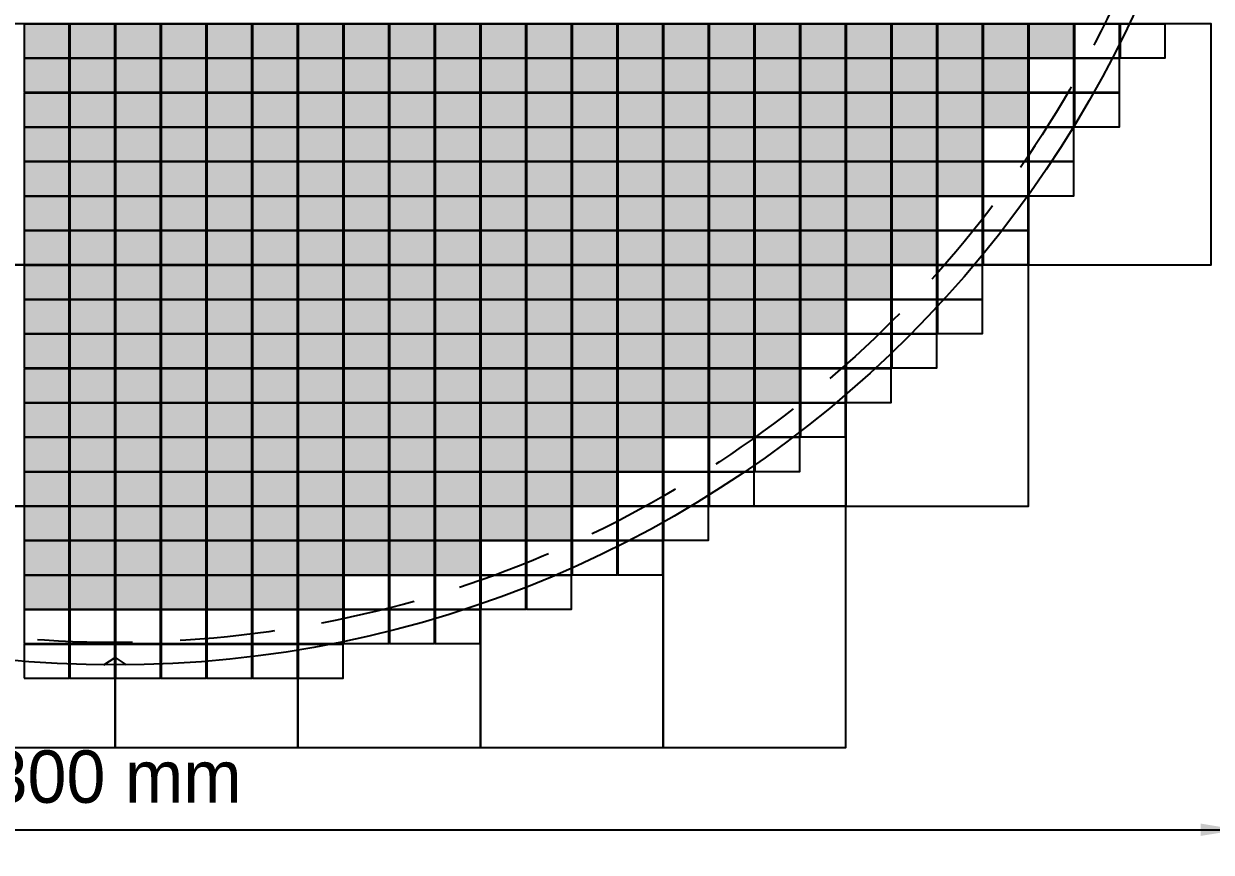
# Model space of a CAD drawing. Header units: millimetres. Extents: x -171 to 312, y -175 to 161.
# Drawn here: x -12.2 to 146.4, y -175 to -64.4 of the extents above; entities that cross this region are included whole.
import ezdxf
from ezdxf.enums import TextEntityAlignment as Align

# ---------------------------------------------------------------- set-up
doc = ezdxf.new("R2010")
doc.units = ezdxf.units.MM
doc.linetypes.add('DASHED', pattern=[19.05, 12.7, -6.35])
for name, color, linetype, true_color in [('DIM', 7, 'Continuous', 0xf0a030), ('WAFER', 7, 'Continuous', 0xd9dee6), ('WAFER-DIE', 7, 'Continuous', 0x7ef0c8), ('WAFER-DIE-EDGE', 7, 'Continuous', 0x5d6b7a), ('WAFER-DIE-FILL', 7, 'Continuous', 0x18b58c), ('WAFER-DIE-FILL-B', 7, 'Continuous', 0x1f8fd0), ('WAFER-EXCLUSION', 7, 'DASHED', 0xf0a030), ('WAFER-FIELD', 7, 'Continuous', 0xffd166)]:
    doc.layers.add(name, color=color, linetype=linetype, true_color=true_color)
doc.dimstyles.get("Standard").update_dxf_attribs({"dimtxt": 2.5, "dimasz": 2.5, "dimexe": 1.25, "dimexo": 0.625, "dimtad": 1, "dimdsep": 46, "dimtxsty": 'Standard', "dimcen": 0.09, "dimadec": 0, "dimazin": 0, "dimtfac": 1, "dimtofl": 0, "dimtmove": 0, "dimatfit": 3, "dimfxl": 1, "dimtolj": 1, "dimtzin": 0, "dimarcsym": 0})

# ---------------------------------------------------------------- blocks, each defined once
blk = doc.blocks.new('*D1')
at = {"color": 0}
for p, q in [((-150, -3), (-150, -175)), ((150, -3), (150, -175)), ((-150, -172), (150, -172))]:
    blk.add_line(p, q, dxfattribs=at)
for points in [[(-150, -172), (-145, -172.83), (-145, -171.17)], [(150, -172), (145, -171.17), (145, -172.83)]]:
    blk.add_solid(points, dxfattribs=at)
blk.add_text('300 mm', height=7, dxfattribs=at).set_placement((0, -170.5), align=Align.BOTTOM_CENTER)

msp = doc.modelspace()

# ---------------------------------------------------------------- linework, layer by layer
at = {"layer": 'WAFER', "flags": 128}
msp.add_lwpolyline([(-1.5, -150), (0, -149), (1.5, -150)], dxfattribs=at)
at = {"layer": 'WAFER'}
msp.add_circle((0, 0), 150, dxfattribs=at)
at = {"layer": 'WAFER-DIE', "flags": 128}
for points in [[(-12.15, -68.95), (-6.15, -68.95), (-6.15, -64.45), (-12.15, -64.45)], [(-6.05, -68.95), (-0.05, -68.95), (-0.05, -64.45), (-6.05, -64.45)], [(0.05, -68.95), (6.05, -68.95), (6.05, -64.45), (0.05, -64.45)], [(6.15, -68.95), (12.15, -68.95), (12.15, -64.45), (6.15, -64.45)], [(12.25, -68.95), (18.25, -68.95), (18.25, -64.45), (12.25, -64.45)], [(18.35, -68.95), (24.35, -68.95), (24.35, -64.45), (18.35, -64.45)], [(24.45, -68.95), (30.45, -68.95), (30.45, -64.45), (24.45, -64.45)], [(30.55, -68.95), (36.55, -68.95), (36.55, -64.45), (30.55, -64.45)], [(36.65, -68.95), (42.65, -68.95), (42.65, -64.45), (36.65, -64.45)], [(42.75, -68.95), (48.75, -68.95), (48.75, -64.45), (42.75, -64.45)], [(48.85, -68.95), (54.85, -68.95), (54.85, -64.45), (48.85, -64.45)], [(54.95, -68.95), (60.95, -68.95), (60.95, -64.45), (54.95, -64.45)], [(61.05, -68.95), (67.05, -68.95), (67.05, -64.45), (61.05, -64.45)], [(67.15, -68.95), (73.15, -68.95), (73.15, -64.45), (67.15, -64.45)], [(73.25, -68.95), (79.25, -68.95), (79.25, -64.45), (73.25, -64.45)], [(79.35, -68.95), (85.35, -68.95), (85.35, -64.45), (79.35, -64.45)], [(85.45, -68.95), (91.45, -68.95), (91.45, -64.45), (85.45, -64.45)], [(91.55, -68.95), (97.55, -68.95), (97.55, -64.45), (91.55, -64.45)], [(97.65, -68.95), (103.65, -68.95), (103.65, -64.45), (97.65, -64.45)], [(103.75, -68.95), (109.75, -68.95), (109.75, -64.45), (103.75, -64.45)], [(109.85, -68.95), (115.85, -68.95), (115.85, -64.45), (109.85, -64.45)], [(115.95, -68.95), (121.95, -68.95), (121.95, -64.45), (115.95, -64.45)], [(122.05, -68.95), (128.05, -68.95), (128.05, -64.45), (122.05, -64.45)], [(-12.15, -73.55), (-6.15, -73.55), (-6.15, -69.05), (-12.15, -69.05)], [(-6.05, -73.55), (-0.05, -73.55), (-0.05, -69.05), (-6.05, -69.05)], [(0.05, -73.55), (6.05, -73.55), (6.05, -69.05), (0.05, -69.05)], [(6.15, -73.55), (12.15, -73.55), (12.15, -69.05), (6.15, -69.05)], [(12.25, -73.55), (18.25, -73.55), (18.25, -69.05), (12.25, -69.05)], [(18.35, -73.55), (24.35, -73.55), (24.35, -69.05), (18.35, -69.05)], [(24.45, -73.55), (30.45, -73.55), (30.45, -69.05), (24.45, -69.05)], [(30.55, -73.55), (36.55, -73.55), (36.55, -69.05), (30.55, -69.05)], [(36.65, -73.55), (42.65, -73.55), (42.65, -69.05), (36.65, -69.05)], [(42.75, -73.55), (48.75, -73.55), (48.75, -69.05), (42.75, -69.05)], [(48.85, -73.55), (54.85, -73.55), (54.85, -69.05), (48.85, -69.05)], [(54.95, -73.55), (60.95, -73.55), (60.95, -69.05), (54.95, -69.05)], [(61.05, -73.55), (67.05, -73.55), (67.05, -69.05), (61.05, -69.05)], [(67.15, -73.55), (73.15, -73.55), (73.15, -69.05), (67.15, -69.05)], [(73.25, -73.55), (79.25, -73.55), (79.25, -69.05), (73.25, -69.05)], [(79.35, -73.55), (85.35, -73.55), (85.35, -69.05), (79.35, -69.05)], [(85.45, -73.55), (91.45, -73.55), (91.45, -69.05), (85.45, -69.05)], [(91.55, -73.55), (97.55, -73.55), (97.55, -69.05), (91.55, -69.05)], [(97.65, -73.55), (103.65, -73.55), (103.65, -69.05), (97.65, -69.05)], [(103.75, -73.55), (109.75, -73.55), (109.75, -69.05), (103.75, -69.05)], [(109.85, -73.55), (115.85, -73.55), (115.85, -69.05), (109.85, -69.05)], [(115.95, -73.55), (121.95, -73.55), (121.95, -69.05), (115.95, -69.05)], [(-12.15, -78.15), (-6.15, -78.15), (-6.15, -73.65), (-12.15, -73.65)], [(-6.05, -78.15), (-0.05, -78.15), (-0.05, -73.65), (-6.05, -73.65)], [(0.05, -78.15), (6.05, -78.15), (6.05, -73.65), (0.05, -73.65)], [(6.15, -78.15), (12.15, -78.15), (12.15, -73.65), (6.15, -73.65)], [(12.25, -78.15), (18.25, -78.15), (18.25, -73.65), (12.25, -73.65)], [(18.35, -78.15), (24.35, -78.15), (24.35, -73.65), (18.35, -73.65)], [(24.45, -78.15), (30.45, -78.15), (30.45, -73.65), (24.45, -73.65)], [(30.55, -78.15), (36.55, -78.15), (36.55, -73.65), (30.55, -73.65)], [(36.65, -78.15), (42.65, -78.15), (42.65, -73.65), (36.65, -73.65)], [(42.75, -78.15), (48.75, -78.15), (48.75, -73.65), (42.75, -73.65)], [(48.85, -78.15), (54.85, -78.15), (54.85, -73.65), (48.85, -73.65)], [(54.95, -78.15), (60.95, -78.15), (60.95, -73.65), (54.95, -73.65)], [(61.05, -78.15), (67.05, -78.15), (67.05, -73.65), (61.05, -73.65)], [(67.15, -78.15), (73.15, -78.15), (73.15, -73.65), (67.15, -73.65)], [(73.25, -78.15), (79.25, -78.15), (79.25, -73.65), (73.25, -73.65)], [(79.35, -78.15), (85.35, -78.15), (85.35, -73.65), (79.35, -73.65)], [(85.45, -78.15), (91.45, -78.15), (91.45, -73.65), (85.45, -73.65)], [(91.55, -78.15), (97.55, -78.15), (97.55, -73.65), (91.55, -73.65)], [(97.65, -78.15), (103.65, -78.15), (103.65, -73.65), (97.65, -73.65)], [(103.75, -78.15), (109.75, -78.15), (109.75, -73.65), (103.75, -73.65)], [(109.85, -78.15), (115.85, -78.15), (115.85, -73.65), (109.85, -73.65)], [(115.95, -78.15), (121.95, -78.15), (121.95, -73.65), (115.95, -73.65)], [(-12.15, -82.75), (-6.15, -82.75), (-6.15, -78.25), (-12.15, -78.25)], [(-6.05, -82.75), (-0.05, -82.75), (-0.05, -78.25), (-6.05, -78.25)], [(0.05, -82.75), (6.05, -82.75), (6.05, -78.25), (0.05, -78.25)], [(6.15, -82.75), (12.15, -82.75), (12.15, -78.25), (6.15, -78.25)], [(12.25, -82.75), (18.25, -82.75), (18.25, -78.25), (12.25, -78.25)], [(18.35, -82.75), (24.35, -82.75), (24.35, -78.25), (18.35, -78.25)], [(24.45, -82.75), (30.45, -82.75), (30.45, -78.25), (24.45, -78.25)], [(30.55, -82.75), (36.55, -82.75), (36.55, -78.25), (30.55, -78.25)], [(36.65, -82.75), (42.65, -82.75), (42.65, -78.25), (36.65, -78.25)], [(42.75, -82.75), (48.75, -82.75), (48.75, -78.25), (42.75, -78.25)], [(48.85, -82.75), (54.85, -82.75), (54.85, -78.25), (48.85, -78.25)], [(54.95, -82.75), (60.95, -82.75), (60.95, -78.25), (54.95, -78.25)], [(61.05, -82.75), (67.05, -82.75), (67.05, -78.25), (61.05, -78.25)], [(67.15, -82.75), (73.15, -82.75), (73.15, -78.25), (67.15, -78.25)], [(73.25, -82.75), (79.25, -82.75), (79.25, -78.25), (73.25, -78.25)], [(79.35, -82.75), (85.35, -82.75), (85.35, -78.25), (79.35, -78.25)], [(85.45, -82.75), (91.45, -82.75), (91.45, -78.25), (85.45, -78.25)], [(91.55, -82.75), (97.55, -82.75), (97.55, -78.25), (91.55, -78.25)], [(97.65, -82.75), (103.65, -82.75), (103.65, -78.25), (97.65, -78.25)], [(103.75, -82.75), (109.75, -82.75), (109.75, -78.25), (103.75, -78.25)], [(109.85, -82.75), (115.85, -82.75), (115.85, -78.25), (109.85, -78.25)], [(-12.15, -87.35), (-6.15, -87.35), (-6.15, -82.85), (-12.15, -82.85)], [(-6.05, -87.35), (-0.05, -87.35), (-0.05, -82.85), (-6.05, -82.85)], [(0.05, -87.35), (6.05, -87.35), (6.05, -82.85), (0.05, -82.85)], [(6.15, -87.35), (12.15, -87.35), (12.15, -82.85), (6.15, -82.85)], [(12.25, -87.35), (18.25, -87.35), (18.25, -82.85), (12.25, -82.85)], [(18.35, -87.35), (24.35, -87.35), (24.35, -82.85), (18.35, -82.85)], [(24.45, -87.35), (30.45, -87.35), (30.45, -82.85), (24.45, -82.85)], [(30.55, -87.35), (36.55, -87.35), (36.55, -82.85), (30.55, -82.85)], [(36.65, -87.35), (42.65, -87.35), (42.65, -82.85), (36.65, -82.85)], [(42.75, -87.35), (48.75, -87.35), (48.75, -82.85), (42.75, -82.85)], [(48.85, -87.35), (54.85, -87.35), (54.85, -82.85), (48.85, -82.85)], [(54.95, -87.35), (60.95, -87.35), (60.95, -82.85), (54.95, -82.85)], [(61.05, -87.35), (67.05, -87.35), (67.05, -82.85), (61.05, -82.85)], [(67.15, -87.35), (73.15, -87.35), (73.15, -82.85), (67.15, -82.85)], [(73.25, -87.35), (79.25, -87.35), (79.25, -82.85), (73.25, -82.85)], [(79.35, -87.35), (85.35, -87.35), (85.35, -82.85), (79.35, -82.85)], [(85.45, -87.35), (91.45, -87.35), (91.45, -82.85), (85.45, -82.85)], [(91.55, -87.35), (97.55, -87.35), (97.55, -82.85), (91.55, -82.85)], [(97.65, -87.35), (103.65, -87.35), (103.65, -82.85), (97.65, -82.85)], [(103.75, -87.35), (109.75, -87.35), (109.75, -82.85), (103.75, -82.85)], [(109.85, -87.35), (115.85, -87.35), (115.85, -82.85), (109.85, -82.85)], [(-12.15, -91.95), (-6.15, -91.95), (-6.15, -87.45), (-12.15, -87.45)], [(-6.05, -91.95), (-0.05, -91.95), (-0.05, -87.45), (-6.05, -87.45)], [(0.05, -91.95), (6.05, -91.95), (6.05, -87.45), (0.05, -87.45)], [(6.15, -91.95), (12.15, -91.95), (12.15, -87.45), (6.15, -87.45)], [(12.25, -91.95), (18.25, -91.95), (18.25, -87.45), (12.25, -87.45)], [(18.35, -91.95), (24.35, -91.95), (24.35, -87.45), (18.35, -87.45)], [(24.45, -91.95), (30.45, -91.95), (30.45, -87.45), (24.45, -87.45)], [(30.55, -91.95), (36.55, -91.95), (36.55, -87.45), (30.55, -87.45)], [(36.65, -91.95), (42.65, -91.95), (42.65, -87.45), (36.65, -87.45)], [(42.75, -91.95), (48.75, -91.95), (48.75, -87.45), (42.75, -87.45)], [(48.85, -91.95), (54.85, -91.95), (54.85, -87.45), (48.85, -87.45)], [(54.95, -91.95), (60.95, -91.95), (60.95, -87.45), (54.95, -87.45)], [(61.05, -91.95), (67.05, -91.95), (67.05, -87.45), (61.05, -87.45)], [(67.15, -91.95), (73.15, -91.95), (73.15, -87.45), (67.15, -87.45)], [(73.25, -91.95), (79.25, -91.95), (79.25, -87.45), (73.25, -87.45)], [(79.35, -91.95), (85.35, -91.95), (85.35, -87.45), (79.35, -87.45)], [(85.45, -91.95), (91.45, -91.95), (91.45, -87.45), (85.45, -87.45)], [(91.55, -91.95), (97.55, -91.95), (97.55, -87.45), (91.55, -87.45)], [(97.65, -91.95), (103.65, -91.95), (103.65, -87.45), (97.65, -87.45)], [(103.75, -91.95), (109.75, -91.95), (109.75, -87.45), (103.75, -87.45)], [(-12.15, -96.55), (-6.15, -96.55), (-6.15, -92.05), (-12.15, -92.05)], [(-6.05, -96.55), (-0.05, -96.55), (-0.05, -92.05), (-6.05, -92.05)], [(0.05, -96.55), (6.05, -96.55), (6.05, -92.05), (0.05, -92.05)], [(6.15, -96.55), (12.15, -96.55), (12.15, -92.05), (6.15, -92.05)], [(12.25, -96.55), (18.25, -96.55), (18.25, -92.05), (12.25, -92.05)], [(18.35, -96.55), (24.35, -96.55), (24.35, -92.05), (18.35, -92.05)], [(24.45, -96.55), (30.45, -96.55), (30.45, -92.05), (24.45, -92.05)], [(30.55, -96.55), (36.55, -96.55), (36.55, -92.05), (30.55, -92.05)], [(36.65, -96.55), (42.65, -96.55), (42.65, -92.05), (36.65, -92.05)], [(42.75, -96.55), (48.75, -96.55), (48.75, -92.05), (42.75, -92.05)], [(48.85, -96.55), (54.85, -96.55), (54.85, -92.05), (48.85, -92.05)], [(54.95, -96.55), (60.95, -96.55), (60.95, -92.05), (54.95, -92.05)], [(61.05, -96.55), (67.05, -96.55), (67.05, -92.05), (61.05, -92.05)], [(67.15, -96.55), (73.15, -96.55), (73.15, -92.05), (67.15, -92.05)], [(73.25, -96.55), (79.25, -96.55), (79.25, -92.05), (73.25, -92.05)], [(79.35, -96.55), (85.35, -96.55), (85.35, -92.05), (79.35, -92.05)], [(85.45, -96.55), (91.45, -96.55), (91.45, -92.05), (85.45, -92.05)], [(91.55, -96.55), (97.55, -96.55), (97.55, -92.05), (91.55, -92.05)], [(97.65, -96.55), (103.65, -96.55), (103.65, -92.05), (97.65, -92.05)], [(103.75, -96.55), (109.75, -96.55), (109.75, -92.05), (103.75, -92.05)], [(-12.15, -101.15), (-6.15, -101.15), (-6.15, -96.65), (-12.15, -96.65)], [(-6.05, -101.15), (-0.05, -101.15), (-0.05, -96.65), (-6.05, -96.65)], [(0.05, -101.15), (6.05, -101.15), (6.05, -96.65), (0.05, -96.65)], [(6.15, -101.15), (12.15, -101.15), (12.15, -96.65), (6.15, -96.65)], [(12.25, -101.15), (18.25, -101.15), (18.25, -96.65), (12.25, -96.65)], [(18.35, -101.15), (24.35, -101.15), (24.35, -96.65), (18.35, -96.65)], [(24.45, -101.15), (30.45, -101.15), (30.45, -96.65), (24.45, -96.65)], [(30.55, -101.15), (36.55, -101.15), (36.55, -96.65), (30.55, -96.65)], [(36.65, -101.15), (42.65, -101.15), (42.65, -96.65), (36.65, -96.65)], [(42.75, -101.15), (48.75, -101.15), (48.75, -96.65), (42.75, -96.65)], [(48.85, -101.15), (54.85, -101.15), (54.85, -96.65), (48.85, -96.65)], [(54.95, -101.15), (60.95, -101.15), (60.95, -96.65), (54.95, -96.65)], [(61.05, -101.15), (67.05, -101.15), (67.05, -96.65), (61.05, -96.65)], [(67.15, -101.15), (73.15, -101.15), (73.15, -96.65), (67.15, -96.65)], [(73.25, -101.15), (79.25, -101.15), (79.25, -96.65), (73.25, -96.65)], [(79.35, -101.15), (85.35, -101.15), (85.35, -96.65), (79.35, -96.65)], [(85.45, -101.15), (91.45, -101.15), (91.45, -96.65), (85.45, -96.65)], [(91.55, -101.15), (97.55, -101.15), (97.55, -96.65), (91.55, -96.65)], [(97.65, -101.15), (103.65, -101.15), (103.65, -96.65), (97.65, -96.65)], [(-12.15, -105.75), (-6.15, -105.75), (-6.15, -101.25), (-12.15, -101.25)], [(-6.05, -105.75), (-0.05, -105.75), (-0.05, -101.25), (-6.05, -101.25)], [(0.05, -105.75), (6.05, -105.75), (6.05, -101.25), (0.05, -101.25)], [(6.15, -105.75), (12.15, -105.75), (12.15, -101.25), (6.15, -101.25)], [(12.25, -105.75), (18.25, -105.75), (18.25, -101.25), (12.25, -101.25)], [(18.35, -105.75), (24.35, -105.75), (24.35, -101.25), (18.35, -101.25)], [(24.45, -105.75), (30.45, -105.75), (30.45, -101.25), (24.45, -101.25)], [(30.55, -105.75), (36.55, -105.75), (36.55, -101.25), (30.55, -101.25)], [(36.65, -105.75), (42.65, -105.75), (42.65, -101.25), (36.65, -101.25)], [(42.75, -105.75), (48.75, -105.75), (48.75, -101.25), (42.75, -101.25)], [(48.85, -105.75), (54.85, -105.75), (54.85, -101.25), (48.85, -101.25)], [(54.95, -105.75), (60.95, -105.75), (60.95, -101.25), (54.95, -101.25)], [(61.05, -105.75), (67.05, -105.75), (67.05, -101.25), (61.05, -101.25)], [(67.15, -105.75), (73.15, -105.75), (73.15, -101.25), (67.15, -101.25)], [(73.25, -105.75), (79.25, -105.75), (79.25, -101.25), (73.25, -101.25)], [(79.35, -105.75), (85.35, -105.75), (85.35, -101.25), (79.35, -101.25)], [(85.45, -105.75), (91.45, -105.75), (91.45, -101.25), (85.45, -101.25)], [(91.55, -105.75), (97.55, -105.75), (97.55, -101.25), (91.55, -101.25)], [(-12.15, -110.35), (-6.15, -110.35), (-6.15, -105.85), (-12.15, -105.85)], [(-6.05, -110.35), (-0.05, -110.35), (-0.05, -105.85), (-6.05, -105.85)], [(0.05, -110.35), (6.05, -110.35), (6.05, -105.85), (0.05, -105.85)], [(6.15, -110.35), (12.15, -110.35), (12.15, -105.85), (6.15, -105.85)], [(12.25, -110.35), (18.25, -110.35), (18.25, -105.85), (12.25, -105.85)], [(18.35, -110.35), (24.35, -110.35), (24.35, -105.85), (18.35, -105.85)], [(24.45, -110.35), (30.45, -110.35), (30.45, -105.85), (24.45, -105.85)], [(30.55, -110.35), (36.55, -110.35), (36.55, -105.85), (30.55, -105.85)], [(36.65, -110.35), (42.65, -110.35), (42.65, -105.85), (36.65, -105.85)], [(42.75, -110.35), (48.75, -110.35), (48.75, -105.85), (42.75, -105.85)], [(48.85, -110.35), (54.85, -110.35), (54.85, -105.85), (48.85, -105.85)], [(54.95, -110.35), (60.95, -110.35), (60.95, -105.85), (54.95, -105.85)], [(61.05, -110.35), (67.05, -110.35), (67.05, -105.85), (61.05, -105.85)], [(67.15, -110.35), (73.15, -110.35), (73.15, -105.85), (67.15, -105.85)], [(73.25, -110.35), (79.25, -110.35), (79.25, -105.85), (73.25, -105.85)], [(79.35, -110.35), (85.35, -110.35), (85.35, -105.85), (79.35, -105.85)], [(85.45, -110.35), (91.45, -110.35), (91.45, -105.85), (85.45, -105.85)], [(-12.15, -114.95), (-6.15, -114.95), (-6.15, -110.45), (-12.15, -110.45)], [(-6.05, -114.95), (-0.05, -114.95), (-0.05, -110.45), (-6.05, -110.45)], [(0.05, -114.95), (6.05, -114.95), (6.05, -110.45), (0.05, -110.45)], [(6.15, -114.95), (12.15, -114.95), (12.15, -110.45), (6.15, -110.45)], [(12.25, -114.95), (18.25, -114.95), (18.25, -110.45), (12.25, -110.45)], [(18.35, -114.95), (24.35, -114.95), (24.35, -110.45), (18.35, -110.45)], [(24.45, -114.95), (30.45, -114.95), (30.45, -110.45), (24.45, -110.45)], [(30.55, -114.95), (36.55, -114.95), (36.55, -110.45), (30.55, -110.45)], [(36.65, -114.95), (42.65, -114.95), (42.65, -110.45), (36.65, -110.45)], [(42.75, -114.95), (48.75, -114.95), (48.75, -110.45), (42.75, -110.45)], [(48.85, -114.95), (54.85, -114.95), (54.85, -110.45), (48.85, -110.45)], [(54.95, -114.95), (60.95, -114.95), (60.95, -110.45), (54.95, -110.45)], [(61.05, -114.95), (67.05, -114.95), (67.05, -110.45), (61.05, -110.45)], [(67.15, -114.95), (73.15, -114.95), (73.15, -110.45), (67.15, -110.45)], [(73.25, -114.95), (79.25, -114.95), (79.25, -110.45), (73.25, -110.45)], [(79.35, -114.95), (85.35, -114.95), (85.35, -110.45), (79.35, -110.45)], [(85.45, -114.95), (91.45, -114.95), (91.45, -110.45), (85.45, -110.45)], [(-12.15, -119.55), (-6.15, -119.55), (-6.15, -115.05), (-12.15, -115.05)], [(-6.05, -119.55), (-0.05, -119.55), (-0.05, -115.05), (-6.05, -115.05)], [(0.05, -119.55), (6.05, -119.55), (6.05, -115.05), (0.05, -115.05)], [(6.15, -119.55), (12.15, -119.55), (12.15, -115.05), (6.15, -115.05)], [(12.25, -119.55), (18.25, -119.55), (18.25, -115.05), (12.25, -115.05)], [(18.35, -119.55), (24.35, -119.55), (24.35, -115.05), (18.35, -115.05)], [(24.45, -119.55), (30.45, -119.55), (30.45, -115.05), (24.45, -115.05)], [(30.55, -119.55), (36.55, -119.55), (36.55, -115.05), (30.55, -115.05)], [(36.65, -119.55), (42.65, -119.55), (42.65, -115.05), (36.65, -115.05)], [(42.75, -119.55), (48.75, -119.55), (48.75, -115.05), (42.75, -115.05)], [(48.85, -119.55), (54.85, -119.55), (54.85, -115.05), (48.85, -115.05)], [(54.95, -119.55), (60.95, -119.55), (60.95, -115.05), (54.95, -115.05)], [(61.05, -119.55), (67.05, -119.55), (67.05, -115.05), (61.05, -115.05)], [(67.15, -119.55), (73.15, -119.55), (73.15, -115.05), (67.15, -115.05)], [(73.25, -119.55), (79.25, -119.55), (79.25, -115.05), (73.25, -115.05)], [(79.35, -119.55), (85.35, -119.55), (85.35, -115.05), (79.35, -115.05)], [(-12.15, -124.15), (-6.15, -124.15), (-6.15, -119.65), (-12.15, -119.65)], [(-6.05, -124.15), (-0.05, -124.15), (-0.05, -119.65), (-6.05, -119.65)], [(0.05, -124.15), (6.05, -124.15), (6.05, -119.65), (0.05, -119.65)], [(6.15, -124.15), (12.15, -124.15), (12.15, -119.65), (6.15, -119.65)], [(12.25, -124.15), (18.25, -124.15), (18.25, -119.65), (12.25, -119.65)], [(18.35, -124.15), (24.35, -124.15), (24.35, -119.65), (18.35, -119.65)], [(24.45, -124.15), (30.45, -124.15), (30.45, -119.65), (24.45, -119.65)], [(30.55, -124.15), (36.55, -124.15), (36.55, -119.65), (30.55, -119.65)], [(36.65, -124.15), (42.65, -124.15), (42.65, -119.65), (36.65, -119.65)], [(42.75, -124.15), (48.75, -124.15), (48.75, -119.65), (42.75, -119.65)], [(48.85, -124.15), (54.85, -124.15), (54.85, -119.65), (48.85, -119.65)], [(54.95, -124.15), (60.95, -124.15), (60.95, -119.65), (54.95, -119.65)], [(61.05, -124.15), (67.05, -124.15), (67.05, -119.65), (61.05, -119.65)], [(67.15, -124.15), (73.15, -124.15), (73.15, -119.65), (67.15, -119.65)], [(-12.15, -128.75), (-6.15, -128.75), (-6.15, -124.25), (-12.15, -124.25)], [(-6.05, -128.75), (-0.05, -128.75), (-0.05, -124.25), (-6.05, -124.25)], [(0.05, -128.75), (6.05, -128.75), (6.05, -124.25), (0.05, -124.25)], [(6.15, -128.75), (12.15, -128.75), (12.15, -124.25), (6.15, -124.25)], [(12.25, -128.75), (18.25, -128.75), (18.25, -124.25), (12.25, -124.25)], [(18.35, -128.75), (24.35, -128.75), (24.35, -124.25), (18.35, -124.25)], [(24.45, -128.75), (30.45, -128.75), (30.45, -124.25), (24.45, -124.25)], [(30.55, -128.75), (36.55, -128.75), (36.55, -124.25), (30.55, -124.25)], [(36.65, -128.75), (42.65, -128.75), (42.65, -124.25), (36.65, -124.25)], [(42.75, -128.75), (48.75, -128.75), (48.75, -124.25), (42.75, -124.25)], [(48.85, -128.75), (54.85, -128.75), (54.85, -124.25), (48.85, -124.25)], [(54.95, -128.75), (60.95, -128.75), (60.95, -124.25), (54.95, -124.25)], [(61.05, -128.75), (67.05, -128.75), (67.05, -124.25), (61.05, -124.25)], [(-12.15, -133.35), (-6.15, -133.35), (-6.15, -128.85), (-12.15, -128.85)], [(-6.05, -133.35), (-0.05, -133.35), (-0.05, -128.85), (-6.05, -128.85)], [(0.05, -133.35), (6.05, -133.35), (6.05, -128.85), (0.05, -128.85)], [(6.15, -133.35), (12.15, -133.35), (12.15, -128.85), (6.15, -128.85)], [(12.25, -133.35), (18.25, -133.35), (18.25, -128.85), (12.25, -128.85)], [(18.35, -133.35), (24.35, -133.35), (24.35, -128.85), (18.35, -128.85)], [(24.45, -133.35), (30.45, -133.35), (30.45, -128.85), (24.45, -128.85)], [(30.55, -133.35), (36.55, -133.35), (36.55, -128.85), (30.55, -128.85)], [(36.65, -133.35), (42.65, -133.35), (42.65, -128.85), (36.65, -128.85)], [(42.75, -133.35), (48.75, -133.35), (48.75, -128.85), (42.75, -128.85)], [(48.85, -133.35), (54.85, -133.35), (54.85, -128.85), (48.85, -128.85)], [(54.95, -133.35), (60.95, -133.35), (60.95, -128.85), (54.95, -128.85)], [(-12.15, -137.95), (-6.15, -137.95), (-6.15, -133.45), (-12.15, -133.45)], [(-6.05, -137.95), (-0.05, -137.95), (-0.05, -133.45), (-6.05, -133.45)], [(0.05, -137.95), (6.05, -137.95), (6.05, -133.45), (0.05, -133.45)], [(6.15, -137.95), (12.15, -137.95), (12.15, -133.45), (6.15, -133.45)], [(12.25, -137.95), (18.25, -137.95), (18.25, -133.45), (12.25, -133.45)], [(18.35, -137.95), (24.35, -137.95), (24.35, -133.45), (18.35, -133.45)], [(24.45, -137.95), (30.45, -137.95), (30.45, -133.45), (24.45, -133.45)], [(30.55, -137.95), (36.55, -137.95), (36.55, -133.45), (30.55, -133.45)], [(36.65, -137.95), (42.65, -137.95), (42.65, -133.45), (36.65, -133.45)], [(42.75, -137.95), (48.75, -137.95), (48.75, -133.45), (42.75, -133.45)], [(-12.15, -142.55), (-6.15, -142.55), (-6.15, -138.05), (-12.15, -138.05)], [(-6.05, -142.55), (-0.05, -142.55), (-0.05, -138.05), (-6.05, -138.05)], [(0.05, -142.55), (6.05, -142.55), (6.05, -138.05), (0.05, -138.05)], [(6.15, -142.55), (12.15, -142.55), (12.15, -138.05), (6.15, -138.05)], [(12.25, -142.55), (18.25, -142.55), (18.25, -138.05), (12.25, -138.05)], [(18.35, -142.55), (24.35, -142.55), (24.35, -138.05), (18.35, -138.05)], [(24.45, -142.55), (30.45, -142.55), (30.45, -138.05), (24.45, -138.05)]]:
    msp.add_lwpolyline(points, close=True, dxfattribs=at)
at = {"layer": 'WAFER-DIE-EDGE', "flags": 128}
for points in [[(128.15, -68.95), (134.15, -68.95), (134.15, -64.45), (128.15, -64.45)], [(134.25, -68.95), (140.25, -68.95), (140.25, -64.45), (134.25, -64.45)], [(122.05, -73.55), (128.05, -73.55), (128.05, -69.05), (122.05, -69.05)], [(128.15, -73.55), (134.15, -73.55), (134.15, -69.05), (128.15, -69.05)], [(122.05, -78.15), (128.05, -78.15), (128.05, -73.65), (122.05, -73.65)], [(128.15, -78.15), (134.15, -78.15), (134.15, -73.65), (128.15, -73.65)], [(115.95, -82.75), (121.95, -82.75), (121.95, -78.25), (115.95, -78.25)], [(122.05, -82.75), (128.05, -82.75), (128.05, -78.25), (122.05, -78.25)], [(115.95, -87.35), (121.95, -87.35), (121.95, -82.85), (115.95, -82.85)], [(122.05, -87.35), (128.05, -87.35), (128.05, -82.85), (122.05, -82.85)], [(109.85, -91.95), (115.85, -91.95), (115.85, -87.45), (109.85, -87.45)], [(115.95, -91.95), (121.95, -91.95), (121.95, -87.45), (115.95, -87.45)], [(109.85, -96.55), (115.85, -96.55), (115.85, -92.05), (109.85, -92.05)], [(115.95, -96.55), (121.95, -96.55), (121.95, -92.05), (115.95, -92.05)], [(103.75, -101.15), (109.75, -101.15), (109.75, -96.65), (103.75, -96.65)], [(109.85, -101.15), (115.85, -101.15), (115.85, -96.65), (109.85, -96.65)], [(97.65, -105.75), (103.65, -105.75), (103.65, -101.25), (97.65, -101.25)], [(103.75, -105.75), (109.75, -105.75), (109.75, -101.25), (103.75, -101.25)], [(109.85, -105.75), (115.85, -105.75), (115.85, -101.25), (109.85, -101.25)], [(91.55, -110.35), (97.55, -110.35), (97.55, -105.85), (91.55, -105.85)], [(97.65, -110.35), (103.65, -110.35), (103.65, -105.85), (97.65, -105.85)], [(103.75, -110.35), (109.75, -110.35), (109.75, -105.85), (103.75, -105.85)], [(91.55, -114.95), (97.55, -114.95), (97.55, -110.45), (91.55, -110.45)], [(97.65, -114.95), (103.65, -114.95), (103.65, -110.45), (97.65, -110.45)], [(85.45, -119.55), (91.45, -119.55), (91.45, -115.05), (85.45, -115.05)], [(91.55, -119.55), (97.55, -119.55), (97.55, -115.05), (91.55, -115.05)], [(73.25, -124.15), (79.25, -124.15), (79.25, -119.65), (73.25, -119.65)], [(79.35, -124.15), (85.35, -124.15), (85.35, -119.65), (79.35, -119.65)], [(85.45, -124.15), (91.45, -124.15), (91.45, -119.65), (85.45, -119.65)], [(67.15, -128.75), (73.15, -128.75), (73.15, -124.25), (67.15, -124.25)], [(73.25, -128.75), (79.25, -128.75), (79.25, -124.25), (73.25, -124.25)], [(79.35, -128.75), (85.35, -128.75), (85.35, -124.25), (79.35, -124.25)], [(61.05, -133.35), (67.05, -133.35), (67.05, -128.85), (61.05, -128.85)], [(67.15, -133.35), (73.15, -133.35), (73.15, -128.85), (67.15, -128.85)], [(73.25, -133.35), (79.25, -133.35), (79.25, -128.85), (73.25, -128.85)], [(48.85, -137.95), (54.85, -137.95), (54.85, -133.45), (48.85, -133.45)], [(54.95, -137.95), (60.95, -137.95), (60.95, -133.45), (54.95, -133.45)], [(61.05, -137.95), (67.05, -137.95), (67.05, -133.45), (61.05, -133.45)], [(67.15, -137.95), (73.15, -137.95), (73.15, -133.45), (67.15, -133.45)], [(30.55, -142.55), (36.55, -142.55), (36.55, -138.05), (30.55, -138.05)], [(36.65, -142.55), (42.65, -142.55), (42.65, -138.05), (36.65, -138.05)], [(42.75, -142.55), (48.75, -142.55), (48.75, -138.05), (42.75, -138.05)], [(48.85, -142.55), (54.85, -142.55), (54.85, -138.05), (48.85, -138.05)], [(54.95, -142.55), (60.95, -142.55), (60.95, -138.05), (54.95, -138.05)], [(-12.15, -147.15), (-6.15, -147.15), (-6.15, -142.65), (-12.15, -142.65)], [(-6.05, -147.15), (-0.05, -147.15), (-0.05, -142.65), (-6.05, -142.65)], [(0.05, -147.15), (6.05, -147.15), (6.05, -142.65), (0.05, -142.65)], [(6.15, -147.15), (12.15, -147.15), (12.15, -142.65), (6.15, -142.65)], [(12.25, -147.15), (18.25, -147.15), (18.25, -142.65), (12.25, -142.65)], [(18.35, -147.15), (24.35, -147.15), (24.35, -142.65), (18.35, -142.65)], [(24.45, -147.15), (30.45, -147.15), (30.45, -142.65), (24.45, -142.65)], [(30.55, -147.15), (36.55, -147.15), (36.55, -142.65), (30.55, -142.65)], [(36.65, -147.15), (42.65, -147.15), (42.65, -142.65), (36.65, -142.65)], [(42.75, -147.15), (48.75, -147.15), (48.75, -142.65), (42.75, -142.65)], [(-12.15, -151.75), (-6.15, -151.75), (-6.15, -147.25), (-12.15, -147.25)], [(-6.05, -151.75), (-0.05, -151.75), (-0.05, -147.25), (-6.05, -147.25)], [(0.05, -151.75), (6.05, -151.75), (6.05, -147.25), (0.05, -147.25)], [(6.15, -151.75), (12.15, -151.75), (12.15, -147.25), (6.15, -147.25)], [(12.25, -151.75), (18.25, -151.75), (18.25, -147.25), (12.25, -147.25)], [(18.35, -151.75), (24.35, -151.75), (24.35, -147.25), (18.35, -147.25)], [(24.45, -151.75), (30.45, -151.75), (30.45, -147.25), (24.45, -147.25)]]:
    msp.add_lwpolyline(points, close=True, dxfattribs=at)
at = {"layer": 'WAFER-DIE-FILL'}
for points in [[(-12.15, -68.95), (-6.15, -68.95), (-12.15, -64.45), (-6.15, -64.45)], [(-6.05, -68.95), (-0.05, -68.95), (-6.05, -64.45), (-0.05, -64.45)], [(24.45, -68.95), (30.45, -68.95), (24.45, -64.45), (30.45, -64.45)], [(30.55, -68.95), (36.55, -68.95), (30.55, -64.45), (36.55, -64.45)], [(36.65, -68.95), (42.65, -68.95), (36.65, -64.45), (42.65, -64.45)], [(42.75, -68.95), (48.75, -68.95), (42.75, -64.45), (48.75, -64.45)], [(73.25, -68.95), (79.25, -68.95), (73.25, -64.45), (79.25, -64.45)], [(79.35, -68.95), (85.35, -68.95), (79.35, -64.45), (85.35, -64.45)], [(85.45, -68.95), (91.45, -68.95), (85.45, -64.45), (91.45, -64.45)], [(91.55, -68.95), (97.55, -68.95), (91.55, -64.45), (97.55, -64.45)], [(122.05, -68.95), (128.05, -68.95), (122.05, -64.45), (128.05, -64.45)], [(-12.15, -73.55), (-6.15, -73.55), (-12.15, -69.05), (-6.15, -69.05)], [(-6.05, -73.55), (-0.05, -73.55), (-6.05, -69.05), (-0.05, -69.05)], [(24.45, -73.55), (30.45, -73.55), (24.45, -69.05), (30.45, -69.05)], [(30.55, -73.55), (36.55, -73.55), (30.55, -69.05), (36.55, -69.05)], [(36.65, -73.55), (42.65, -73.55), (36.65, -69.05), (42.65, -69.05)], [(42.75, -73.55), (48.75, -73.55), (42.75, -69.05), (48.75, -69.05)], [(73.25, -73.55), (79.25, -73.55), (73.25, -69.05), (79.25, -69.05)], [(79.35, -73.55), (85.35, -73.55), (79.35, -69.05), (85.35, -69.05)], [(85.45, -73.55), (91.45, -73.55), (85.45, -69.05), (91.45, -69.05)], [(91.55, -73.55), (97.55, -73.55), (91.55, -69.05), (97.55, -69.05)], [(-12.15, -78.15), (-6.15, -78.15), (-12.15, -73.65), (-6.15, -73.65)], [(-6.05, -78.15), (-0.05, -78.15), (-6.05, -73.65), (-0.05, -73.65)], [(24.45, -78.15), (30.45, -78.15), (24.45, -73.65), (30.45, -73.65)], [(30.55, -78.15), (36.55, -78.15), (30.55, -73.65), (36.55, -73.65)], [(36.65, -78.15), (42.65, -78.15), (36.65, -73.65), (42.65, -73.65)], [(42.75, -78.15), (48.75, -78.15), (42.75, -73.65), (48.75, -73.65)], [(73.25, -78.15), (79.25, -78.15), (73.25, -73.65), (79.25, -73.65)], [(79.35, -78.15), (85.35, -78.15), (79.35, -73.65), (85.35, -73.65)], [(85.45, -78.15), (91.45, -78.15), (85.45, -73.65), (91.45, -73.65)], [(91.55, -78.15), (97.55, -78.15), (91.55, -73.65), (97.55, -73.65)], [(-12.15, -82.75), (-6.15, -82.75), (-12.15, -78.25), (-6.15, -78.25)], [(-6.05, -82.75), (-0.05, -82.75), (-6.05, -78.25), (-0.05, -78.25)], [(24.45, -82.75), (30.45, -82.75), (24.45, -78.25), (30.45, -78.25)], [(30.55, -82.75), (36.55, -82.75), (30.55, -78.25), (36.55, -78.25)], [(36.65, -82.75), (42.65, -82.75), (36.65, -78.25), (42.65, -78.25)], [(42.75, -82.75), (48.75, -82.75), (42.75, -78.25), (48.75, -78.25)], [(73.25, -82.75), (79.25, -82.75), (73.25, -78.25), (79.25, -78.25)], [(79.35, -82.75), (85.35, -82.75), (79.35, -78.25), (85.35, -78.25)], [(85.45, -82.75), (91.45, -82.75), (85.45, -78.25), (91.45, -78.25)], [(91.55, -82.75), (97.55, -82.75), (91.55, -78.25), (97.55, -78.25)], [(-12.15, -87.35), (-6.15, -87.35), (-12.15, -82.85), (-6.15, -82.85)], [(-6.05, -87.35), (-0.05, -87.35), (-6.05, -82.85), (-0.05, -82.85)], [(24.45, -87.35), (30.45, -87.35), (24.45, -82.85), (30.45, -82.85)], [(30.55, -87.35), (36.55, -87.35), (30.55, -82.85), (36.55, -82.85)], [(36.65, -87.35), (42.65, -87.35), (36.65, -82.85), (42.65, -82.85)], [(42.75, -87.35), (48.75, -87.35), (42.75, -82.85), (48.75, -82.85)], [(73.25, -87.35), (79.25, -87.35), (73.25, -82.85), (79.25, -82.85)], [(79.35, -87.35), (85.35, -87.35), (79.35, -82.85), (85.35, -82.85)], [(85.45, -87.35), (91.45, -87.35), (85.45, -82.85), (91.45, -82.85)], [(91.55, -87.35), (97.55, -87.35), (91.55, -82.85), (97.55, -82.85)], [(-12.15, -91.95), (-6.15, -91.95), (-12.15, -87.45), (-6.15, -87.45)], [(-6.05, -91.95), (-0.05, -91.95), (-6.05, -87.45), (-0.05, -87.45)], [(24.45, -91.95), (30.45, -91.95), (24.45, -87.45), (30.45, -87.45)], [(30.55, -91.95), (36.55, -91.95), (30.55, -87.45), (36.55, -87.45)], [(36.65, -91.95), (42.65, -91.95), (36.65, -87.45), (42.65, -87.45)], [(42.75, -91.95), (48.75, -91.95), (42.75, -87.45), (48.75, -87.45)], [(73.25, -91.95), (79.25, -91.95), (73.25, -87.45), (79.25, -87.45)], [(79.35, -91.95), (85.35, -91.95), (79.35, -87.45), (85.35, -87.45)], [(85.45, -91.95), (91.45, -91.95), (85.45, -87.45), (91.45, -87.45)], [(91.55, -91.95), (97.55, -91.95), (91.55, -87.45), (97.55, -87.45)], [(-12.15, -96.55), (-6.15, -96.55), (-12.15, -92.05), (-6.15, -92.05)], [(-6.05, -96.55), (-0.05, -96.55), (-6.05, -92.05), (-0.05, -92.05)], [(24.45, -96.55), (30.45, -96.55), (24.45, -92.05), (30.45, -92.05)], [(30.55, -96.55), (36.55, -96.55), (30.55, -92.05), (36.55, -92.05)], [(36.65, -96.55), (42.65, -96.55), (36.65, -92.05), (42.65, -92.05)], [(42.75, -96.55), (48.75, -96.55), (42.75, -92.05), (48.75, -92.05)], [(73.25, -96.55), (79.25, -96.55), (73.25, -92.05), (79.25, -92.05)], [(79.35, -96.55), (85.35, -96.55), (79.35, -92.05), (85.35, -92.05)], [(85.45, -96.55), (91.45, -96.55), (85.45, -92.05), (91.45, -92.05)], [(91.55, -96.55), (97.55, -96.55), (91.55, -92.05), (97.55, -92.05)], [(0.05, -101.15), (6.05, -101.15), (0.05, -96.65), (6.05, -96.65)], [(6.15, -101.15), (12.15, -101.15), (6.15, -96.65), (12.15, -96.65)], [(12.25, -101.15), (18.25, -101.15), (12.25, -96.65), (18.25, -96.65)], [(18.35, -101.15), (24.35, -101.15), (18.35, -96.65), (24.35, -96.65)], [(48.85, -101.15), (54.85, -101.15), (48.85, -96.65), (54.85, -96.65)], [(54.95, -101.15), (60.95, -101.15), (54.95, -96.65), (60.95, -96.65)], [(61.05, -101.15), (67.05, -101.15), (61.05, -96.65), (67.05, -96.65)], [(67.15, -101.15), (73.15, -101.15), (67.15, -96.65), (73.15, -96.65)], [(97.65, -101.15), (103.65, -101.15), (97.65, -96.65), (103.65, -96.65)], [(0.05, -105.75), (6.05, -105.75), (0.05, -101.25), (6.05, -101.25)], [(6.15, -105.75), (12.15, -105.75), (6.15, -101.25), (12.15, -101.25)], [(12.25, -105.75), (18.25, -105.75), (12.25, -101.25), (18.25, -101.25)], [(18.35, -105.75), (24.35, -105.75), (18.35, -101.25), (24.35, -101.25)], [(48.85, -105.75), (54.85, -105.75), (48.85, -101.25), (54.85, -101.25)], [(54.95, -105.75), (60.95, -105.75), (54.95, -101.25), (60.95, -101.25)], [(61.05, -105.75), (67.05, -105.75), (61.05, -101.25), (67.05, -101.25)], [(67.15, -105.75), (73.15, -105.75), (67.15, -101.25), (73.15, -101.25)], [(0.05, -110.35), (6.05, -110.35), (0.05, -105.85), (6.05, -105.85)], [(6.15, -110.35), (12.15, -110.35), (6.15, -105.85), (12.15, -105.85)], [(12.25, -110.35), (18.25, -110.35), (12.25, -105.85), (18.25, -105.85)], [(18.35, -110.35), (24.35, -110.35), (18.35, -105.85), (24.35, -105.85)], [(48.85, -110.35), (54.85, -110.35), (48.85, -105.85), (54.85, -105.85)], [(54.95, -110.35), (60.95, -110.35), (54.95, -105.85), (60.95, -105.85)], [(61.05, -110.35), (67.05, -110.35), (61.05, -105.85), (67.05, -105.85)], [(67.15, -110.35), (73.15, -110.35), (67.15, -105.85), (73.15, -105.85)], [(0.05, -114.95), (6.05, -114.95), (0.05, -110.45), (6.05, -110.45)], [(6.15, -114.95), (12.15, -114.95), (6.15, -110.45), (12.15, -110.45)], [(12.25, -114.95), (18.25, -114.95), (12.25, -110.45), (18.25, -110.45)], [(18.35, -114.95), (24.35, -114.95), (18.35, -110.45), (24.35, -110.45)], [(48.85, -114.95), (54.85, -114.95), (48.85, -110.45), (54.85, -110.45)], [(54.95, -114.95), (60.95, -114.95), (54.95, -110.45), (60.95, -110.45)], [(61.05, -114.95), (67.05, -114.95), (61.05, -110.45), (67.05, -110.45)], [(67.15, -114.95), (73.15, -114.95), (67.15, -110.45), (73.15, -110.45)], [(0.05, -119.55), (6.05, -119.55), (0.05, -115.05), (6.05, -115.05)], [(6.15, -119.55), (12.15, -119.55), (6.15, -115.05), (12.15, -115.05)], [(12.25, -119.55), (18.25, -119.55), (12.25, -115.05), (18.25, -115.05)], [(18.35, -119.55), (24.35, -119.55), (18.35, -115.05), (24.35, -115.05)], [(48.85, -119.55), (54.85, -119.55), (48.85, -115.05), (54.85, -115.05)], [(54.95, -119.55), (60.95, -119.55), (54.95, -115.05), (60.95, -115.05)], [(61.05, -119.55), (67.05, -119.55), (61.05, -115.05), (67.05, -115.05)], [(67.15, -119.55), (73.15, -119.55), (67.15, -115.05), (73.15, -115.05)], [(0.05, -124.15), (6.05, -124.15), (0.05, -119.65), (6.05, -119.65)], [(6.15, -124.15), (12.15, -124.15), (6.15, -119.65), (12.15, -119.65)], [(12.25, -124.15), (18.25, -124.15), (12.25, -119.65), (18.25, -119.65)], [(18.35, -124.15), (24.35, -124.15), (18.35, -119.65), (24.35, -119.65)], [(48.85, -124.15), (54.85, -124.15), (48.85, -119.65), (54.85, -119.65)], [(54.95, -124.15), (60.95, -124.15), (54.95, -119.65), (60.95, -119.65)], [(61.05, -124.15), (67.05, -124.15), (61.05, -119.65), (67.05, -119.65)], [(67.15, -124.15), (73.15, -124.15), (67.15, -119.65), (73.15, -119.65)], [(0.05, -128.75), (6.05, -128.75), (0.05, -124.25), (6.05, -124.25)], [(6.15, -128.75), (12.15, -128.75), (6.15, -124.25), (12.15, -124.25)], [(12.25, -128.75), (18.25, -128.75), (12.25, -124.25), (18.25, -124.25)], [(18.35, -128.75), (24.35, -128.75), (18.35, -124.25), (24.35, -124.25)], [(48.85, -128.75), (54.85, -128.75), (48.85, -124.25), (54.85, -124.25)], [(54.95, -128.75), (60.95, -128.75), (54.95, -124.25), (60.95, -124.25)], [(61.05, -128.75), (67.05, -128.75), (61.05, -124.25), (67.05, -124.25)], [(-12.15, -133.35), (-6.15, -133.35), (-12.15, -128.85), (-6.15, -128.85)], [(-6.05, -133.35), (-0.05, -133.35), (-6.05, -128.85), (-0.05, -128.85)], [(24.45, -133.35), (30.45, -133.35), (24.45, -128.85), (30.45, -128.85)], [(30.55, -133.35), (36.55, -133.35), (30.55, -128.85), (36.55, -128.85)], [(36.65, -133.35), (42.65, -133.35), (36.65, -128.85), (42.65, -128.85)], [(42.75, -133.35), (48.75, -133.35), (42.75, -128.85), (48.75, -128.85)], [(-12.15, -137.95), (-6.15, -137.95), (-12.15, -133.45), (-6.15, -133.45)], [(-6.05, -137.95), (-0.05, -137.95), (-6.05, -133.45), (-0.05, -133.45)], [(24.45, -137.95), (30.45, -137.95), (24.45, -133.45), (30.45, -133.45)], [(30.55, -137.95), (36.55, -137.95), (30.55, -133.45), (36.55, -133.45)], [(36.65, -137.95), (42.65, -137.95), (36.65, -133.45), (42.65, -133.45)], [(42.75, -137.95), (48.75, -137.95), (42.75, -133.45), (48.75, -133.45)], [(-12.15, -142.55), (-6.15, -142.55), (-12.15, -138.05), (-6.15, -138.05)], [(-6.05, -142.55), (-0.05, -142.55), (-6.05, -138.05), (-0.05, -138.05)], [(24.45, -142.55), (30.45, -142.55), (24.45, -138.05), (30.45, -138.05)]]:
    msp.add_solid(points, dxfattribs=at)
at = {"layer": 'WAFER-DIE-FILL-B'}
for points in [[(0.05, -68.95), (6.05, -68.95), (0.05, -64.45), (6.05, -64.45)], [(6.15, -68.95), (12.15, -68.95), (6.15, -64.45), (12.15, -64.45)], [(12.25, -68.95), (18.25, -68.95), (12.25, -64.45), (18.25, -64.45)], [(18.35, -68.95), (24.35, -68.95), (18.35, -64.45), (24.35, -64.45)], [(48.85, -68.95), (54.85, -68.95), (48.85, -64.45), (54.85, -64.45)], [(54.95, -68.95), (60.95, -68.95), (54.95, -64.45), (60.95, -64.45)], [(61.05, -68.95), (67.05, -68.95), (61.05, -64.45), (67.05, -64.45)], [(67.15, -68.95), (73.15, -68.95), (67.15, -64.45), (73.15, -64.45)], [(97.65, -68.95), (103.65, -68.95), (97.65, -64.45), (103.65, -64.45)], [(103.75, -68.95), (109.75, -68.95), (103.75, -64.45), (109.75, -64.45)], [(109.85, -68.95), (115.85, -68.95), (109.85, -64.45), (115.85, -64.45)], [(115.95, -68.95), (121.95, -68.95), (115.95, -64.45), (121.95, -64.45)], [(0.05, -73.55), (6.05, -73.55), (0.05, -69.05), (6.05, -69.05)], [(6.15, -73.55), (12.15, -73.55), (6.15, -69.05), (12.15, -69.05)], [(12.25, -73.55), (18.25, -73.55), (12.25, -69.05), (18.25, -69.05)], [(18.35, -73.55), (24.35, -73.55), (18.35, -69.05), (24.35, -69.05)], [(48.85, -73.55), (54.85, -73.55), (48.85, -69.05), (54.85, -69.05)], [(54.95, -73.55), (60.95, -73.55), (54.95, -69.05), (60.95, -69.05)], [(61.05, -73.55), (67.05, -73.55), (61.05, -69.05), (67.05, -69.05)], [(67.15, -73.55), (73.15, -73.55), (67.15, -69.05), (73.15, -69.05)], [(97.65, -73.55), (103.65, -73.55), (97.65, -69.05), (103.65, -69.05)], [(103.75, -73.55), (109.75, -73.55), (103.75, -69.05), (109.75, -69.05)], [(109.85, -73.55), (115.85, -73.55), (109.85, -69.05), (115.85, -69.05)], [(115.95, -73.55), (121.95, -73.55), (115.95, -69.05), (121.95, -69.05)], [(0.05, -78.15), (6.05, -78.15), (0.05, -73.65), (6.05, -73.65)], [(6.15, -78.15), (12.15, -78.15), (6.15, -73.65), (12.15, -73.65)], [(12.25, -78.15), (18.25, -78.15), (12.25, -73.65), (18.25, -73.65)], [(18.35, -78.15), (24.35, -78.15), (18.35, -73.65), (24.35, -73.65)], [(48.85, -78.15), (54.85, -78.15), (48.85, -73.65), (54.85, -73.65)], [(54.95, -78.15), (60.95, -78.15), (54.95, -73.65), (60.95, -73.65)], [(61.05, -78.15), (67.05, -78.15), (61.05, -73.65), (67.05, -73.65)], [(67.15, -78.15), (73.15, -78.15), (67.15, -73.65), (73.15, -73.65)], [(97.65, -78.15), (103.65, -78.15), (97.65, -73.65), (103.65, -73.65)], [(103.75, -78.15), (109.75, -78.15), (103.75, -73.65), (109.75, -73.65)], [(109.85, -78.15), (115.85, -78.15), (109.85, -73.65), (115.85, -73.65)], [(115.95, -78.15), (121.95, -78.15), (115.95, -73.65), (121.95, -73.65)], [(0.05, -82.75), (6.05, -82.75), (0.05, -78.25), (6.05, -78.25)], [(6.15, -82.75), (12.15, -82.75), (6.15, -78.25), (12.15, -78.25)], [(12.25, -82.75), (18.25, -82.75), (12.25, -78.25), (18.25, -78.25)], [(18.35, -82.75), (24.35, -82.75), (18.35, -78.25), (24.35, -78.25)], [(48.85, -82.75), (54.85, -82.75), (48.85, -78.25), (54.85, -78.25)], [(54.95, -82.75), (60.95, -82.75), (54.95, -78.25), (60.95, -78.25)], [(61.05, -82.75), (67.05, -82.75), (61.05, -78.25), (67.05, -78.25)], [(67.15, -82.75), (73.15, -82.75), (67.15, -78.25), (73.15, -78.25)], [(97.65, -82.75), (103.65, -82.75), (97.65, -78.25), (103.65, -78.25)], [(103.75, -82.75), (109.75, -82.75), (103.75, -78.25), (109.75, -78.25)], [(109.85, -82.75), (115.85, -82.75), (109.85, -78.25), (115.85, -78.25)], [(0.05, -87.35), (6.05, -87.35), (0.05, -82.85), (6.05, -82.85)], [(6.15, -87.35), (12.15, -87.35), (6.15, -82.85), (12.15, -82.85)], [(12.25, -87.35), (18.25, -87.35), (12.25, -82.85), (18.25, -82.85)], [(18.35, -87.35), (24.35, -87.35), (18.35, -82.85), (24.35, -82.85)], [(48.85, -87.35), (54.85, -87.35), (48.85, -82.85), (54.85, -82.85)], [(54.95, -87.35), (60.95, -87.35), (54.95, -82.85), (60.95, -82.85)], [(61.05, -87.35), (67.05, -87.35), (61.05, -82.85), (67.05, -82.85)], [(67.15, -87.35), (73.15, -87.35), (67.15, -82.85), (73.15, -82.85)], [(97.65, -87.35), (103.65, -87.35), (97.65, -82.85), (103.65, -82.85)], [(103.75, -87.35), (109.75, -87.35), (103.75, -82.85), (109.75, -82.85)], [(109.85, -87.35), (115.85, -87.35), (109.85, -82.85), (115.85, -82.85)], [(0.05, -91.95), (6.05, -91.95), (0.05, -87.45), (6.05, -87.45)], [(6.15, -91.95), (12.15, -91.95), (6.15, -87.45), (12.15, -87.45)], [(12.25, -91.95), (18.25, -91.95), (12.25, -87.45), (18.25, -87.45)], [(18.35, -91.95), (24.35, -91.95), (18.35, -87.45), (24.35, -87.45)], [(48.85, -91.95), (54.85, -91.95), (48.85, -87.45), (54.85, -87.45)], [(54.95, -91.95), (60.95, -91.95), (54.95, -87.45), (60.95, -87.45)], [(61.05, -91.95), (67.05, -91.95), (61.05, -87.45), (67.05, -87.45)], [(67.15, -91.95), (73.15, -91.95), (67.15, -87.45), (73.15, -87.45)], [(97.65, -91.95), (103.65, -91.95), (97.65, -87.45), (103.65, -87.45)], [(103.75, -91.95), (109.75, -91.95), (103.75, -87.45), (109.75, -87.45)], [(0.05, -96.55), (6.05, -96.55), (0.05, -92.05), (6.05, -92.05)], [(6.15, -96.55), (12.15, -96.55), (6.15, -92.05), (12.15, -92.05)], [(12.25, -96.55), (18.25, -96.55), (12.25, -92.05), (18.25, -92.05)], [(18.35, -96.55), (24.35, -96.55), (18.35, -92.05), (24.35, -92.05)], [(48.85, -96.55), (54.85, -96.55), (48.85, -92.05), (54.85, -92.05)], [(54.95, -96.55), (60.95, -96.55), (54.95, -92.05), (60.95, -92.05)], [(61.05, -96.55), (67.05, -96.55), (61.05, -92.05), (67.05, -92.05)], [(67.15, -96.55), (73.15, -96.55), (67.15, -92.05), (73.15, -92.05)], [(97.65, -96.55), (103.65, -96.55), (97.65, -92.05), (103.65, -92.05)], [(103.75, -96.55), (109.75, -96.55), (103.75, -92.05), (109.75, -92.05)], [(-12.15, -101.15), (-6.15, -101.15), (-12.15, -96.65), (-6.15, -96.65)], [(-6.05, -101.15), (-0.05, -101.15), (-6.05, -96.65), (-0.05, -96.65)], [(24.45, -101.15), (30.45, -101.15), (24.45, -96.65), (30.45, -96.65)], [(30.55, -101.15), (36.55, -101.15), (30.55, -96.65), (36.55, -96.65)], [(36.65, -101.15), (42.65, -101.15), (36.65, -96.65), (42.65, -96.65)], [(42.75, -101.15), (48.75, -101.15), (42.75, -96.65), (48.75, -96.65)], [(73.25, -101.15), (79.25, -101.15), (73.25, -96.65), (79.25, -96.65)], [(79.35, -101.15), (85.35, -101.15), (79.35, -96.65), (85.35, -96.65)], [(85.45, -101.15), (91.45, -101.15), (85.45, -96.65), (91.45, -96.65)], [(91.55, -101.15), (97.55, -101.15), (91.55, -96.65), (97.55, -96.65)], [(-12.15, -105.75), (-6.15, -105.75), (-12.15, -101.25), (-6.15, -101.25)], [(-6.05, -105.75), (-0.05, -105.75), (-6.05, -101.25), (-0.05, -101.25)], [(24.45, -105.75), (30.45, -105.75), (24.45, -101.25), (30.45, -101.25)], [(30.55, -105.75), (36.55, -105.75), (30.55, -101.25), (36.55, -101.25)], [(36.65, -105.75), (42.65, -105.75), (36.65, -101.25), (42.65, -101.25)], [(42.75, -105.75), (48.75, -105.75), (42.75, -101.25), (48.75, -101.25)], [(73.25, -105.75), (79.25, -105.75), (73.25, -101.25), (79.25, -101.25)], [(79.35, -105.75), (85.35, -105.75), (79.35, -101.25), (85.35, -101.25)], [(85.45, -105.75), (91.45, -105.75), (85.45, -101.25), (91.45, -101.25)], [(91.55, -105.75), (97.55, -105.75), (91.55, -101.25), (97.55, -101.25)], [(-12.15, -110.35), (-6.15, -110.35), (-12.15, -105.85), (-6.15, -105.85)], [(-6.05, -110.35), (-0.05, -110.35), (-6.05, -105.85), (-0.05, -105.85)], [(24.45, -110.35), (30.45, -110.35), (24.45, -105.85), (30.45, -105.85)], [(30.55, -110.35), (36.55, -110.35), (30.55, -105.85), (36.55, -105.85)], [(36.65, -110.35), (42.65, -110.35), (36.65, -105.85), (42.65, -105.85)], [(42.75, -110.35), (48.75, -110.35), (42.75, -105.85), (48.75, -105.85)], [(73.25, -110.35), (79.25, -110.35), (73.25, -105.85), (79.25, -105.85)], [(79.35, -110.35), (85.35, -110.35), (79.35, -105.85), (85.35, -105.85)], [(85.45, -110.35), (91.45, -110.35), (85.45, -105.85), (91.45, -105.85)], [(-12.15, -114.95), (-6.15, -114.95), (-12.15, -110.45), (-6.15, -110.45)], [(-6.05, -114.95), (-0.05, -114.95), (-6.05, -110.45), (-0.05, -110.45)], [(24.45, -114.95), (30.45, -114.95), (24.45, -110.45), (30.45, -110.45)], [(30.55, -114.95), (36.55, -114.95), (30.55, -110.45), (36.55, -110.45)], [(36.65, -114.95), (42.65, -114.95), (36.65, -110.45), (42.65, -110.45)], [(42.75, -114.95), (48.75, -114.95), (42.75, -110.45), (48.75, -110.45)], [(73.25, -114.95), (79.25, -114.95), (73.25, -110.45), (79.25, -110.45)], [(79.35, -114.95), (85.35, -114.95), (79.35, -110.45), (85.35, -110.45)], [(85.45, -114.95), (91.45, -114.95), (85.45, -110.45), (91.45, -110.45)], [(-12.15, -119.55), (-6.15, -119.55), (-12.15, -115.05), (-6.15, -115.05)], [(-6.05, -119.55), (-0.05, -119.55), (-6.05, -115.05), (-0.05, -115.05)], [(24.45, -119.55), (30.45, -119.55), (24.45, -115.05), (30.45, -115.05)], [(30.55, -119.55), (36.55, -119.55), (30.55, -115.05), (36.55, -115.05)], [(36.65, -119.55), (42.65, -119.55), (36.65, -115.05), (42.65, -115.05)], [(42.75, -119.55), (48.75, -119.55), (42.75, -115.05), (48.75, -115.05)], [(73.25, -119.55), (79.25, -119.55), (73.25, -115.05), (79.25, -115.05)], [(79.35, -119.55), (85.35, -119.55), (79.35, -115.05), (85.35, -115.05)], [(-12.15, -124.15), (-6.15, -124.15), (-12.15, -119.65), (-6.15, -119.65)], [(-6.05, -124.15), (-0.05, -124.15), (-6.05, -119.65), (-0.05, -119.65)], [(24.45, -124.15), (30.45, -124.15), (24.45, -119.65), (30.45, -119.65)], [(30.55, -124.15), (36.55, -124.15), (30.55, -119.65), (36.55, -119.65)], [(36.65, -124.15), (42.65, -124.15), (36.65, -119.65), (42.65, -119.65)], [(42.75, -124.15), (48.75, -124.15), (42.75, -119.65), (48.75, -119.65)], [(-12.15, -128.75), (-6.15, -128.75), (-12.15, -124.25), (-6.15, -124.25)], [(-6.05, -128.75), (-0.05, -128.75), (-6.05, -124.25), (-0.05, -124.25)], [(24.45, -128.75), (30.45, -128.75), (24.45, -124.25), (30.45, -124.25)], [(30.55, -128.75), (36.55, -128.75), (30.55, -124.25), (36.55, -124.25)], [(36.65, -128.75), (42.65, -128.75), (36.65, -124.25), (42.65, -124.25)], [(42.75, -128.75), (48.75, -128.75), (42.75, -124.25), (48.75, -124.25)], [(0.05, -133.35), (6.05, -133.35), (0.05, -128.85), (6.05, -128.85)], [(6.15, -133.35), (12.15, -133.35), (6.15, -128.85), (12.15, -128.85)], [(12.25, -133.35), (18.25, -133.35), (12.25, -128.85), (18.25, -128.85)], [(18.35, -133.35), (24.35, -133.35), (18.35, -128.85), (24.35, -128.85)], [(48.85, -133.35), (54.85, -133.35), (48.85, -128.85), (54.85, -128.85)], [(54.95, -133.35), (60.95, -133.35), (54.95, -128.85), (60.95, -128.85)], [(0.05, -137.95), (6.05, -137.95), (0.05, -133.45), (6.05, -133.45)], [(6.15, -137.95), (12.15, -137.95), (6.15, -133.45), (12.15, -133.45)], [(12.25, -137.95), (18.25, -137.95), (12.25, -133.45), (18.25, -133.45)], [(18.35, -137.95), (24.35, -137.95), (18.35, -133.45), (24.35, -133.45)], [(0.05, -142.55), (6.05, -142.55), (0.05, -138.05), (6.05, -138.05)], [(6.15, -142.55), (12.15, -142.55), (6.15, -138.05), (12.15, -138.05)], [(12.25, -142.55), (18.25, -142.55), (12.25, -138.05), (18.25, -138.05)], [(18.35, -142.55), (24.35, -142.55), (18.35, -138.05), (24.35, -138.05)]]:
    msp.add_solid(points, dxfattribs=at)
at = {"layer": 'WAFER-EXCLUSION'}
msp.add_circle((0, 0), 147, dxfattribs=at)
at = {"layer": 'WAFER-FIELD', "flags": 128}
for points in [[(-24.4, -96.6), (0, -96.6), (0, -64.4), (-24.4, -64.4)], [(0, -96.6), (24.4, -96.6), (24.4, -64.4), (0, -64.4)], [(24.4, -96.6), (48.8, -96.6), (48.8, -64.4), (24.4, -64.4)], [(48.8, -96.6), (73.2, -96.6), (73.2, -64.4), (48.8, -64.4)], [(73.2, -96.6), (97.6, -96.6), (97.6, -64.4), (73.2, -64.4)], [(97.6, -96.6), (122, -96.6), (122, -64.4), (97.6, -64.4)], [(122, -96.6), (146.4, -96.6), (146.4, -64.4), (122, -64.4)], [(-24.4, -128.8), (0, -128.8), (0, -96.6), (-24.4, -96.6)], [(0, -128.8), (24.4, -128.8), (24.4, -96.6), (0, -96.6)], [(24.4, -128.8), (48.8, -128.8), (48.8, -96.6), (24.4, -96.6)], [(48.8, -128.8), (73.2, -128.8), (73.2, -96.6), (48.8, -96.6)], [(73.2, -128.8), (97.6, -128.8), (97.6, -96.6), (73.2, -96.6)], [(97.6, -128.8), (122, -128.8), (122, -96.6), (97.6, -96.6)], [(-24.4, -161), (0, -161), (0, -128.8), (-24.4, -128.8)], [(0, -161), (24.4, -161), (24.4, -128.8), (0, -128.8)], [(24.4, -161), (48.8, -161), (48.8, -128.8), (24.4, -128.8)], [(48.8, -161), (73.2, -161), (73.2, -128.8), (48.8, -128.8)], [(73.2, -161), (97.6, -161), (97.6, -128.8), (73.2, -128.8)]]:
    msp.add_lwpolyline(points, close=True, dxfattribs=at)

# ---------------------------------------------------------------- dimensions: what is measured, and where the dimension line sits
at = {"layer": 'DIM'}
dim = msp.add_linear_dim(base=(150, -172), p1=(-150, 0), p2=(150, 0), dimstyle='Standard', override={"dimscale": 1, "dimtxt": 7, "dimasz": 5, "dimexe": 3, "dimexo": 3, "dimgap": 1.5, "dimtad": 1, "dimjust": 0, "dimtih": 0, "dimtoh": 0, "dimdec": 0, "dimlfac": 1, "dimrnd": 0, "dimzin": 8, "dimdsep": 46, "dimpost": '<> mm', "dimsah": 0, "dimtsz": 0, "dimse1": 0, "dimse2": 0, "dimsd1": 0, "dimsd2": 0, "dimclrd": 0, "dimclre": 0, "dimclrt": 0, "dimaunit": 0, "dimadec": 0, "dimazin": 0, "dimtol": 0, "dimlim": 0, "dimtp": 0, "dimtm": 0, "dimtfac": 1, "dimtdec": 2, "dimtix": 0, "dimtofl": 0, "dimtmove": 0, "dimatfit": 3, "dimtfill": 0, "dimtfillclr": 0, "dimtolj": 1, "dimtzin": 0, "dimlwd": 65534, "dimlwe": 65534}, dxfattribs=at)
dim.commit()
dim.dimension.update_dxf_attribs({"geometry": '*D1', "text_midpoint": (0, -170.5), "dimtype": 160})

doc.saveas('drawing.dxf')
